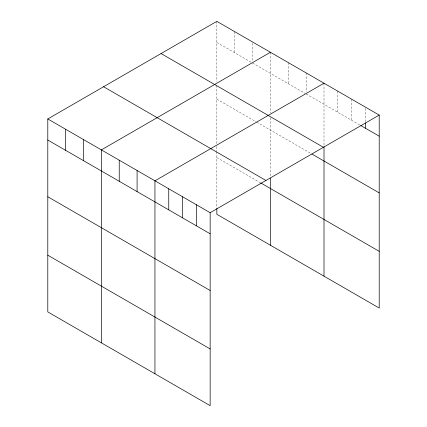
<?xml version="1.0" encoding="UTF-8"?>
<svg xmlns="http://www.w3.org/2000/svg" width="427" height="427" viewBox="0 0 427 427"><rect width="100%" height="100%" fill="white"/><g stroke="black" fill="none" stroke-linecap="round" stroke-linejoin="round"><path stroke-width="0.32" stroke-dasharray="2.13 1.6" d="M216.847 42.433L251.412 62.395M252.565 63.057L304.995 93.326M306.148 93.993L359.657 124.887M216.847 99.155L256.024 121.77M256.6 122.106L310.755 153.373M216.847 157.59L260.059 182.537M365.411 108.437L365.411 121.62M351.608 99.155L351.608 120.238M337.805 91.186L337.805 112.269M324.008 83.217L324.008 146.029M306.148 72.905L306.148 92.013M288.289 62.593L288.289 83.681M270.424 52.286L270.424 113.139M270.424 117.703L270.424 176.837M252.565 43.292L252.565 61.082M234.706 31.662L234.706 52.745M216.847 21.35L216.847 81.552M216.847 85.464L216.847 143.952M216.847 146.552L216.847 151.094M216.847 151.745L216.847 207.789"/><path stroke-width="0.64" d="M379.208 115.087L210.153 212.694L210.153 405.65L47.792 311.913L47.792 118.952L216.847 21.35L379.208 115.087L379.208 308.048L216.847 214.306L216.847 208.44M270.424 52.286L101.37 149.888L101.37 342.844M324.008 83.217L154.948 180.824L154.948 373.78M360.81 125.549L379.208 136.176M161.059 53.562L323.42 147.299M311.907 154.035L379.208 192.892M103.58 86.745L265.941 180.482M260.63 182.868L379.208 251.327M47.792 118.952L210.153 212.694M47.792 140.04L210.153 233.777M47.792 196.756L210.153 290.499M47.792 255.191L210.153 348.934M365.411 122.933L365.411 128.207M324.008 146.68L324.008 276.173M270.424 178.134L270.424 245.242M196.351 204.725L196.351 225.808M182.553 196.756L182.553 217.845M168.75 188.787L168.75 209.876M137.088 170.512L137.088 191.595M119.229 160.2L119.229 181.283M83.511 139.576L83.511 160.664M65.651 129.264L65.651 150.352"/></g></svg>
